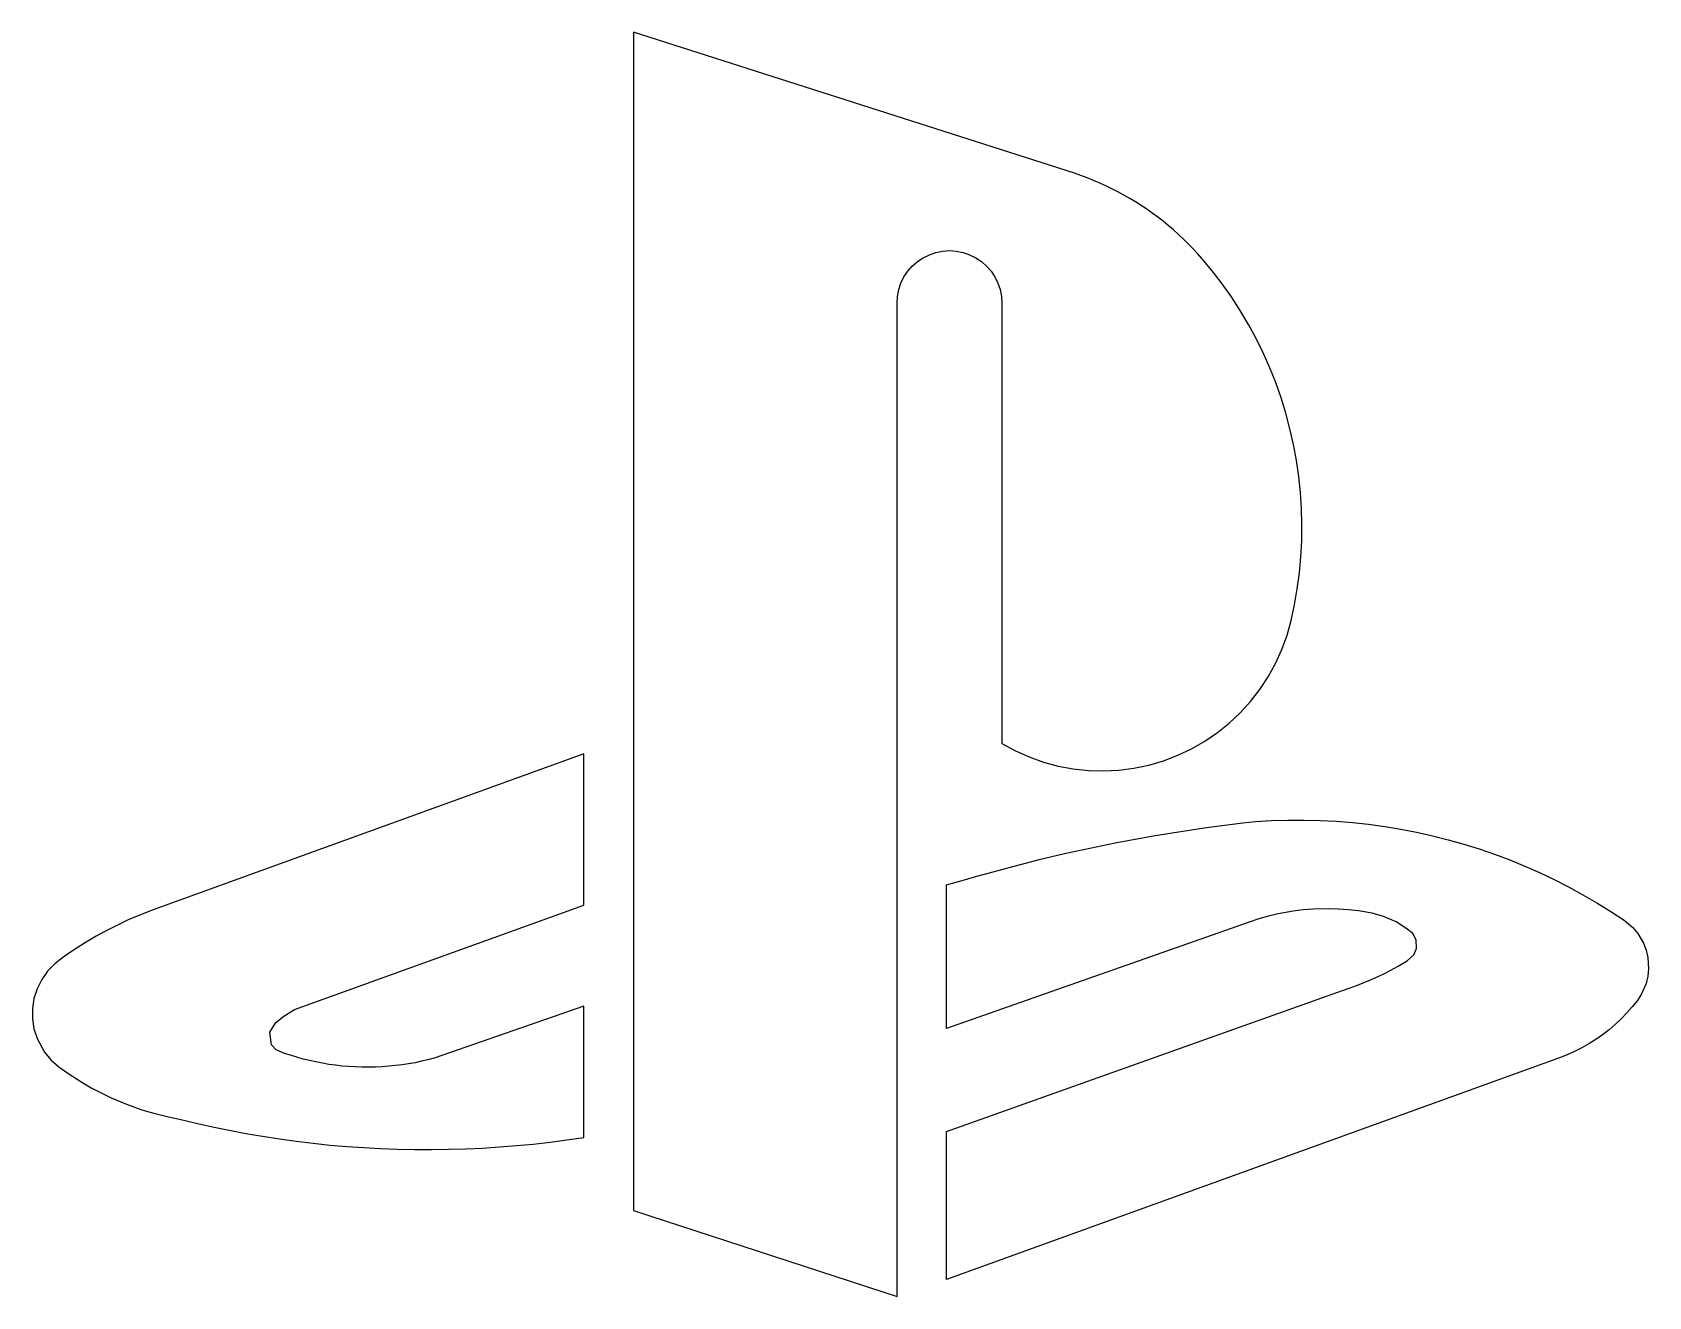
# Model space of a CAD drawing. Header units: metres. Extents: x 1.74 to 2.9, y 1.48 to 2.39.
import ezdxf

# ---------------------------------------------------------------- set-up
doc = ezdxf.new("R2010")
doc.units = ezdxf.units.M
doc.layers.add('profile', color=7, linetype='CONTINUOUS')

msp = doc.modelspace()

# ---------------------------------------------------------------- linework, layer by layer
at = {"layer": 'profile'}
for points in [[(2.606, 1.8961), (2.6134, 1.9042), (2.6201, 1.9129), (2.6261, 1.922), (2.6314, 1.9316), (2.6359, 1.9416), (2.6397, 1.9519), (2.6426, 1.9625), (2.645, 1.9738), (2.647, 1.9852), (2.6485, 1.9967), (2.6495, 2.0082), (2.6502, 2.0198), (2.6503, 2.0314), (2.65, 2.043), (2.6493, 2.0546), (2.6481, 2.0661), (2.6464, 2.0776), (2.6443, 2.089), (2.6417, 2.1003), (2.6388, 2.1115), (2.6353, 2.1225), (2.6315, 2.1335), (2.6272, 2.1442), (2.6225, 2.1548), (2.6173, 2.1652), (2.6118, 2.1754), (2.6059, 2.1854), (2.5996, 2.1951), (2.5929, 2.2046), (2.5858, 2.2138), (2.5784, 2.2227), (2.5752, 2.2263), (2.5719, 2.2299), (2.5685, 2.2333), (2.5651, 2.2367), (2.5615, 2.2401), (2.5579, 2.2433), (2.5542, 2.2464), (2.5505, 2.2495), (2.5466, 2.2525), (2.5427, 2.2554), (2.5388, 2.2581), (2.5347, 2.2608), (2.5306, 2.2634), (2.5265, 2.2659), (2.5223, 2.2684), (2.518, 2.2707), (2.5137, 2.2729), (2.5093, 2.275), (2.5049, 2.277), (2.5004, 2.2789), (2.4959, 2.2807), (2.4914, 2.2824), (2.4868, 2.284), (2.1695, 2.3854), (2.1695, 1.5381), (2.3591, 1.4763), (2.3591, 2.1906), (2.3594, 2.1955), (2.3603, 2.2004), (2.3619, 2.2051), (2.3641, 2.2095), (2.3669, 2.2136), (2.3701, 2.2173), (2.3738, 2.2206), (2.3779, 2.2233), (2.3824, 2.2255), (2.387, 2.2271), (2.3919, 2.228), (2.3968, 2.2284), (2.4017, 2.228), (2.4066, 2.2271), (2.4113, 2.2255), (2.4157, 2.2233), (2.4198, 2.2206), (2.4235, 2.2173), (2.4268, 2.2136), (2.4295, 2.2095), (2.4317, 2.2051), (2.4333, 2.2004), (2.4342, 2.1955), (2.4346, 2.1906), (2.4346, 1.8741), (2.4442, 1.8688), (2.4542, 1.8644), (2.4645, 1.8607), (2.4751, 1.8578), (2.4859, 1.8558), (2.4967, 1.8547), (2.5077, 1.8543), (2.5186, 1.8549), (2.5295, 1.8563), (2.5402, 1.8585), (2.5507, 1.8616), (2.561, 1.8655), (2.5709, 1.8702), (2.5804, 1.8756), (2.5895, 1.8818), (2.598, 1.8886)], [(2.0125, 1.6445), (2.0078, 1.6437), (2.0031, 1.643), (1.9983, 1.6424), (1.9935, 1.6419), (1.9887, 1.6416), (1.9839, 1.6413), (1.9791, 1.6412), (1.9743, 1.6413), (1.9695, 1.6414), (1.9647, 1.6417), (1.96, 1.6421), (1.9552, 1.6426), (1.9505, 1.6433), (1.9458, 1.6441), (1.9411, 1.645), (1.9365, 1.646), (1.9319, 1.6471), (1.9274, 1.6484), (1.9229, 1.6498), (1.9185, 1.6512), (1.9125, 1.6538), (1.9093, 1.6573), (1.9079, 1.6665), (1.9123, 1.6733), (1.918, 1.678), (1.9257, 1.6827), (2.1338, 1.7578), (2.1338, 1.8665), (1.8241, 1.7544), (1.815, 1.7509), (1.8061, 1.7472), (1.7974, 1.743), (1.7888, 1.7386), (1.7831, 1.7355), (1.7748, 1.7305), (1.7694, 1.7271), (1.764, 1.7235), (1.7588, 1.7198), (1.7533, 1.7155), (1.7481, 1.7103), (1.7439, 1.7043), (1.7406, 1.6977), (1.7383, 1.6907), (1.7372, 1.6834), (1.7372, 1.676), (1.7383, 1.6688), (1.7406, 1.6618), (1.7459, 1.6521), (1.7506, 1.6465), (1.7562, 1.6416), (1.7626, 1.637), (1.7727, 1.6305), (1.7796, 1.6265), (1.7866, 1.6228), (1.7938, 1.6193), (1.8048, 1.6147), (1.816, 1.6107), (1.8236, 1.6084), (1.8352, 1.6055), (1.843, 1.6039), (1.8549, 1.601), (1.8668, 1.5984), (1.8788, 1.5959), (1.8908, 1.5936), (1.9028, 1.5916), (1.9149, 1.5897), (1.9269, 1.5881), (1.9391, 1.5866), (1.9512, 1.5853), (1.9634, 1.5843), (1.9755, 1.5834), (1.9877, 1.5828), (1.9999, 1.5823), (2.0121, 1.5821), (2.0243, 1.582), (2.0366, 1.5822), (2.0488, 1.5825), (2.061, 1.5831), (2.0731, 1.5839), (2.0853, 1.5849), (2.0975, 1.586), (2.1096, 1.5874), (2.1217, 1.589), (2.1338, 1.5908), (2.1338, 1.6852), (2.0262, 1.6478), (2.0217, 1.6466), (2.0171, 1.6455)], [(2.7889, 1.7944), (2.7998, 1.7903), (2.8106, 1.7859), (2.8212, 1.7812), (2.8318, 1.7762), (2.8421, 1.7709), (2.8524, 1.7653), (2.8625, 1.7595), (2.8724, 1.7533), (2.8821, 1.7469), (2.8883, 1.7417), (2.8919, 1.7375), (2.896, 1.7305), (2.898, 1.7255), (2.8992, 1.7202), (2.8997, 1.712), (2.8991, 1.7066), (2.8978, 1.7014), (2.8946, 1.6939), (2.8916, 1.6893), (2.8879, 1.6847), (2.884, 1.6803), (2.8799, 1.6761), (2.8757, 1.672), (2.8712, 1.6682), (2.8665, 1.6646), (2.8617, 1.6612), (2.8567, 1.6581), (2.8516, 1.6552), (2.8463, 1.6525), (2.841, 1.6501), (2.8355, 1.648), (2.3947, 1.4887), (2.3947, 1.595), (2.6788, 1.6961), (2.6851, 1.6983), (2.6914, 1.7006), (2.6955, 1.7023), (2.6996, 1.704), (2.7057, 1.7068), (2.7097, 1.7087), (2.7137, 1.7107), (2.7195, 1.7139), (2.7263, 1.718), (2.7309, 1.722), (2.7328, 1.7267), (2.7325, 1.7328), (2.73, 1.7373), (2.7251, 1.7413), (2.718, 1.7457), (2.709, 1.7497), (2.7009, 1.7521), (2.691, 1.7537), (2.6838, 1.7545), (2.6766, 1.755), (2.6693, 1.7552), (2.6585, 1.7549), (2.6512, 1.7543), (2.644, 1.7534), (2.6333, 1.7515), (2.6263, 1.7498), (2.6193, 1.7479), (2.6124, 1.7456), (2.3947, 1.6691), (2.3947, 1.7723), (2.4076, 1.776), (2.4165, 1.7786), (2.4255, 1.7811), (2.4344, 1.7835), (2.4434, 1.7859), (2.4524, 1.7882), (2.4614, 1.7905), (2.4705, 1.7927), (2.4795, 1.7948), (2.4886, 1.7968), (2.4977, 1.7988), (2.5068, 1.8007), (2.5159, 1.8025), (2.525, 1.8043), (2.5341, 1.8059), (2.5433, 1.8076), (2.5524, 1.8091), (2.5616, 1.8106), (2.5708, 1.812), (2.58, 1.8133), (2.5892, 1.8146), (2.5984, 1.8158), (2.6077, 1.8169), (2.6169, 1.8179), (2.6285, 1.8186), (2.6402, 1.819), (2.6518, 1.819), (2.6635, 1.8187), (2.6751, 1.8181), (2.6867, 1.8172), (2.6983, 1.8159), (2.7099, 1.8144), (2.7214, 1.8125), (2.7328, 1.8102), (2.7442, 1.8077), (2.7555, 1.8048), (2.7667, 1.8017), (2.7778, 1.7982)]]:
    msp.add_lwpolyline(points, close=True, dxfattribs=at)

doc.saveas('drawing.dxf')
